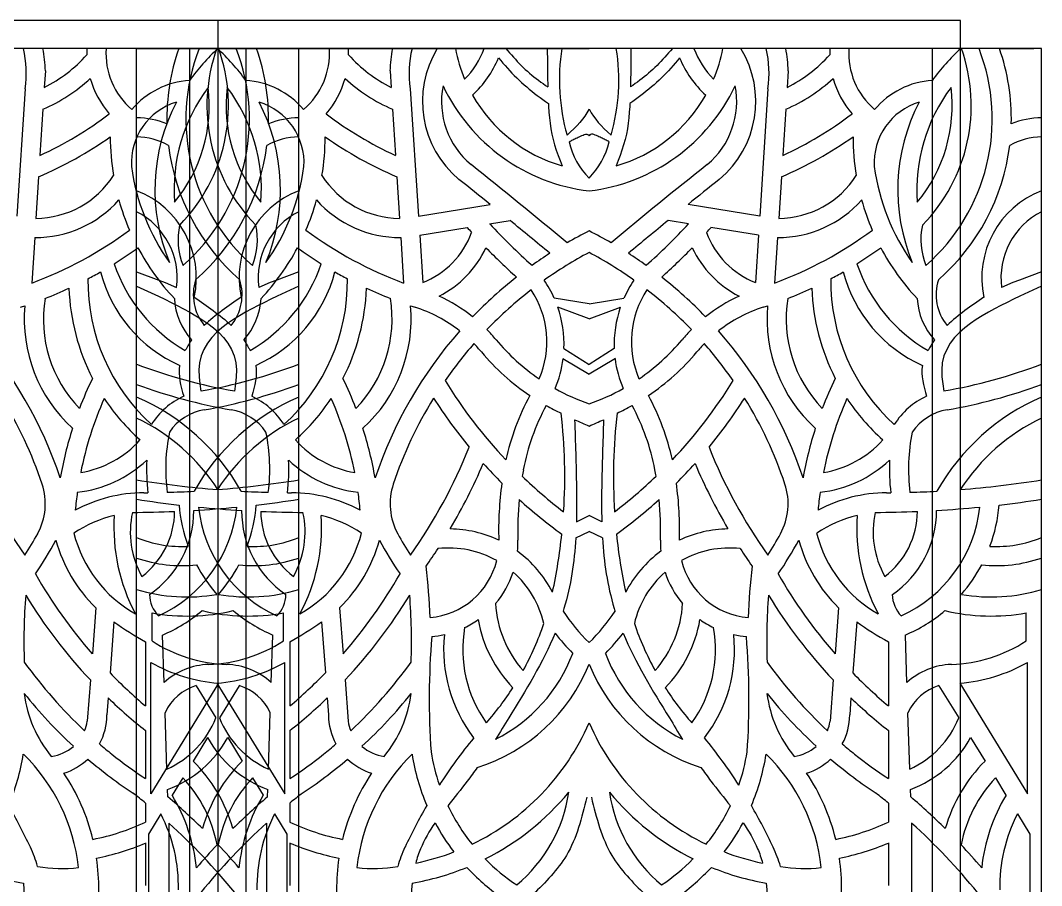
# Model space of a CAD drawing. Header units: millimetres. Extents: x 14385 to 129787, y 107826 to 186798.
# Drawn here: x 32374 to 34195, y 114148 to 115691 of the extents above; entities that cross this region are included whole.
import ezdxf

# ---------------------------------------------------------------- set-up
doc = ezdxf.new("R2010")
doc.units = ezdxf.units.MM
doc.header["$LTSCALE"] = 1000

msp = doc.modelspace()

# ---------------------------------------------------------------- linework, layer by layer
at = {"color": 8}
msp.add_line((32725.6, 115690.5), (32725.6, 112190.5), dxfattribs=at)
at = {"color": 251}
for p, q in [((32870.2, 115640.5), (32063.1, 115640.5)), ((32581, 115640.5), (33388.1, 115640.5)), ((32581, 112240.5), (32581, 115640.5)), ((32656.3, 115640.5), (32595, 115640.5)), ((32794.9, 115640.5), (32856.2, 115640.5)), ((32870.2, 112240.5), (32870.2, 115640.5)), ((34195.2, 115640.5), (33388.1, 115640.5)), ((34119.9, 115640.5), (34181.2, 115640.5)), ((34195.2, 112240.5), (34195.2, 115640.5)), ((32418.2, 115600.7), (32416.3, 115571)), ((33033, 115600.7), (33034.9, 115571)), ((33743.2, 115600.7), (33741.3, 115571)), ((32382, 115568.8), (32367.5, 115341.7)), ((33069.1, 115568.8), (33083.7, 115341.7)), ((33707, 115568.8), (33692.5, 115341.7)), ((32413.8, 115532.2), (32408.6, 115450)), ((33037.3, 115532.2), (33042.6, 115450)), ((33738.8, 115532.2), (33733.6, 115450)), ((32406.1, 115411.7), (32401.4, 115337.6)), ((33045.1, 115411.7), (33049.8, 115337.6)), ((33731.1, 115411.7), (33726.4, 115337.6)), ((33083.7, 115341.7), (33211.7, 115362.4)), ((33692.5, 115341.7), (33564.5, 115362.4)), ((33085.9, 115307.5), (33170.7, 115321.2)), ((33210.7, 115327.7), (33247.1, 115333.6)), ((33565.5, 115327.7), (33529, 115333.6)), ((33690.3, 115307.5), (33605.5, 115321.2)), ((32399.2, 115303.5), (32394, 115222.2)), ((33052, 115303.5), (33057.2, 115222.2)), ((33085.9, 115307.5), (33091.3, 115223.1)), ((33690.3, 115307.5), (33684.9, 115223.1)), ((33724.2, 115303.5), (33719, 115222.2)), ((33388.1, 115185.3), (33325.9, 115195.5)), ((33388.1, 115185.3), (33450.3, 115195.5)), ((33388.1, 115158.5), (33332.4, 115179.1)), ((33388.1, 115158.5), (33443.8, 115179.1)), ((33343.3, 115105.3), (33388.1, 115077.2)), ((33432.9, 115105.3), (33388.1, 115077.2)), ((33341.3, 115087.5), (33388.1, 115059.9)), ((33434.9, 115087.5), (33388.1, 115059.9)), ((33365.5, 114796.7), (33388.1, 114807.6)), ((33410.7, 114796.7), (33388.1, 114807.6)), ((33364.3, 114767.7), (33388.1, 114779.2)), ((33411.9, 114767.7), (33388.1, 114779.2)), ((32508.1, 114643.2), (32502, 114561.2)), ((32608.4, 114584.1), (32608.4, 114634.2)), ((32842.8, 114584.1), (32842.8, 114634.2)), ((32943.1, 114643.2), (32949.2, 114561.2)), ((33833.1, 114643.2), (33827, 114561.2)), ((34167.8, 114584.1), (34167.8, 114634.2)), ((32540.4, 114618.1), (32533.6, 114527)), ((32910.8, 114618.1), (32917.6, 114527)), ((33865.4, 114618.1), (33858.6, 114527)), ((32630, 114509.9), (32627.2, 114594.5)), ((32821.2, 114509.9), (32824, 114594.5)), ((33955, 114509.9), (33952.2, 114594.5)), ((32606.1, 114311.6), (32606.1, 114545.7)), ((32845.1, 114311.6), (32845.1, 114545.7)), ((34170.1, 114311.6), (34170.1, 114545.7)), ((32498.5, 114514.4), (32493, 114440.7)), ((32726.9, 114508.9), (32606.1, 114311.6)), ((32687.2, 114504.2), (32722.5, 114446.6)), ((32724.3, 114508.9), (32845.1, 114311.6)), ((32764, 114504.2), (32728.7, 114446.6)), ((32952.7, 114514.4), (32958.2, 114440.7)), ((33823.5, 114514.4), (33818, 114440.7)), ((34012.2, 114504.2), (34047.5, 114446.6)), ((34049.3, 114508.9), (34170.1, 114311.6)), ((32530.2, 114482.3), (32528, 114452)), ((32920.9, 114482.3), (32923.2, 114452)), ((33855.2, 114482.3), (33853, 114452)), ((32635.1, 114355.6), (32631.8, 114455.9)), ((32816.1, 114355.6), (32819.4, 114455.9)), ((33960.1, 114355.6), (33956.8, 114455.9)), ((32707.4, 114411.9), (32681.7, 114369.9)), ((32743.7, 114411.9), (32769.5, 114369.9)), ((34068.7, 114411.9), (34094.5, 114369.9)), ((32663.4, 114339.9), (32644.4, 114309)), ((32787.8, 114339.9), (32806.7, 114309)), ((34112.8, 114339.9), (34131.7, 114309)), ((32636.8, 114305.9), (32636.3, 114319.3)), ((32814.4, 114305.9), (32814.9, 114319.3)), ((33961.8, 114305.9), (33961.3, 114319.3)), ((32624, 114275.6), (32602, 114239.6)), ((32827.2, 114275.6), (32849.2, 114239.6)), ((34152.2, 114275.6), (34174.2, 114239.6)), ((32602, 114239.6), (32602, 114065.4)), ((32849.2, 114239.6), (32849.2, 114065.4)), ((34174.2, 114239.6), (34174.2, 114065.4))]:
    msp.add_line(p, q, dxfattribs=at)
at = {"color": 8}
msp.add_lwpolyline([(31400.6, 112190.5), (34050.6, 112190.5), (34050.6, 115690.5), (31400.6, 115690.5)], close=True, dxfattribs=at)
for points in [[(32675.6, 112240.5), (32675.6, 115640.5), (31450.6, 115640.5), (31450.6, 112240.5), (32675.6, 112240.5)], [(32775.6, 112240.5), (34000.6, 112240.5), (34000.6, 115640.5), (32775.6, 115640.5), (32775.6, 112240.5)]]:
    msp.add_lwpolyline(points, dxfattribs=at)
at = {"color": 251}
for points in [[(33239.6, 115640.5), (33242.9, 115636.6), (33246.2, 115632.8), (33249.6, 115628.9), (33253, 115625.1), (33256.5, 115621.3), (33259.9, 115617.6), (33263.5, 115613.9), (33267, 115610.3), (33270.6, 115606.8), (33274.3, 115603.3), (33278.1, 115599.8), (33281.9, 115596.5), (33285.7, 115593.2), (33289.7, 115590), (33293.6, 115586.8), (33297.7, 115583.8), (33301.8, 115580.7), (33305.9, 115577.8), (33310.1, 115574.8), (33314.3, 115572)], [(33313.5, 115640.5), (33313.7, 115616.2), (33313.8, 115606.3), (33313.9, 115596.4), (33314, 115586.5), (33314.2, 115576.6), (33314.3, 115572)], [(33462.7, 115640.5), (33462.5, 115616.2), (33462.4, 115606.3), (33462.3, 115596.4), (33462.2, 115586.5), (33462, 115576.6), (33461.9, 115572)], [(33536.6, 115640.5), (33533.3, 115636.6), (33530, 115632.8), (33526.6, 115628.9), (33523.2, 115625.1), (33519.7, 115621.3), (33516.3, 115617.6), (33512.7, 115613.9), (33509.2, 115610.3), (33505.5, 115606.8), (33501.9, 115603.3), (33498.1, 115599.8), (33494.3, 115596.5), (33490.5, 115593.2), (33486.5, 115590), (33482.5, 115586.8), (33478.5, 115583.8), (33474.4, 115580.7), (33470.3, 115577.8), (33466.1, 115574.8), (33461.9, 115572)], [(33226.7, 115623.9), (33230.6, 115619.2), (33234.4, 115614.6), (33238.4, 115610), (33242.3, 115605.4), (33246.4, 115600.9), (33250.5, 115596.5), (33254.6, 115592.2), (33258.9, 115588), (33263.2, 115583.8), (33267.7, 115579.8), (33272.2, 115575.8), (33276.8, 115571.9), (33281.4, 115568), (33286.1, 115564.3), (33290.9, 115560.5), (33295.7, 115556.9), (33300.5, 115553.3), (33305.5, 115549.7), (33310.4, 115546.2), (33315.4, 115542.7)], [(33549.4, 115623.9), (33545.6, 115619.2), (33541.7, 115614.6), (33537.8, 115610), (33533.9, 115605.4), (33529.8, 115600.9), (33525.7, 115596.5), (33521.6, 115592.2), (33517.3, 115588), (33512.9, 115583.8), (33508.5, 115579.8), (33504, 115575.8), (33499.4, 115571.9), (33494.8, 115568), (33490.1, 115564.3), (33485.3, 115560.5), (33480.5, 115556.9), (33475.6, 115553.3), (33470.7, 115549.7), (33465.8, 115546.2), (33460.8, 115542.7)], [(33315.4, 115542.7), (33315.7, 115536.9), (33316.4, 115527), (33317.3, 115517.1), (33318.5, 115507.3), (33319.9, 115497.5), (33321.7, 115487.8), (33323.9, 115478.1), (33326.5, 115468.6), (33329.5, 115459.2), (33332.8, 115449.9), (33336.3, 115440.6), (33340, 115431.4)], [(33460.8, 115542.7), (33460.5, 115536.9), (33459.8, 115527), (33458.9, 115517.1), (33457.7, 115507.3), (33456.3, 115497.5), (33454.5, 115487.8), (33452.3, 115478.1), (33449.7, 115468.6), (33446.7, 115459.2), (33443.4, 115449.9), (33439.9, 115440.6), (33436.2, 115431.4)], [(33352.3, 115474.1), (33352.5, 115474.2), (33354.1, 115475.1), (33355.8, 115475.9), (33357.5, 115476.8), (33359.2, 115477.7), (33361, 115478.6), (33362.8, 115479.5), (33364.6, 115480.4), (33366.5, 115481.3), (33368.5, 115482.2), (33370.6, 115483.2), (33372.7, 115484.2), (33374.9, 115485.1), (33377.2, 115486.1), (33379.5, 115486.9), (33381.7, 115487.5), (33383.8, 115487.7), (33385.5, 115487.4), (33387, 115486.4), (33388.1, 115484.8)], [(33423.9, 115474.1), (33423.7, 115474.2), (33422, 115475.1), (33420.4, 115475.9), (33418.7, 115476.8), (33417, 115477.7), (33415.2, 115478.6), (33413.4, 115479.5), (33411.6, 115480.4), (33409.7, 115481.3), (33407.7, 115482.2), (33405.6, 115483.2), (33403.5, 115484.2), (33401.3, 115485.1), (33399, 115486.1), (33396.7, 115486.9), (33394.5, 115487.5), (33392.4, 115487.7), (33390.6, 115487.4), (33389.2, 115486.4), (33388.1, 115484.8)], [(32581, 115242.2), (32620.4, 115227.5), (32632, 115223), (32652.3, 115214.5)], [(32870.2, 115242.2), (32830.8, 115227.5), (32819.2, 115223), (32798.9, 115214.5)], [(34195.2, 115242.2), (34155.8, 115227.5), (34144.2, 115223), (34123.9, 115214.5)], [(32581, 115216.9), (32619.7, 115198.6), (32631, 115193.2), (32642.3, 115187.7), (32653.5, 115182), (32664.7, 115176.2), (32675.7, 115170.2), (32686.7, 115163.8), (32697.5, 115157.2), (32708, 115150), (32718.1, 115142.4), (32727.5, 115134), (32736.2, 115124.9), (32743.8, 115114.8), (32750.3, 115103.8), (32755.2, 115092.2), (32758.2, 115080.1), (32759.2, 115067.7), (32758.8, 115055.2), (32757.3, 115042.5), (32755.3, 115029.7)], [(32870.2, 115216.9), (32831.4, 115198.6), (32820.1, 115193.2), (32808.9, 115187.7), (32797.6, 115182), (32786.5, 115176.2), (32775.4, 115170.2), (32764.5, 115163.8), (32753.7, 115157.2), (32743.2, 115150), (32733.1, 115142.4), (32723.7, 115134), (32715, 115124.9), (32707.3, 115114.8), (32700.9, 115103.8), (32696, 115092.2), (32693, 115080.1), (32692, 115067.7), (32692.4, 115055.2), (32693.9, 115042.5), (32695.8, 115029.7)], [(34195.2, 115216.9), (34156.4, 115198.6), (34145.1, 115193.2), (34133.9, 115187.7), (34122.6, 115182), (34111.5, 115176.2), (34100.4, 115170.2), (34089.5, 115163.8), (34078.7, 115157.2), (34068.2, 115150), (34058.1, 115142.4), (34048.7, 115134), (34040, 115124.9), (34032.3, 115114.8), (34025.9, 115103.8), (34021, 115092.2), (34018, 115080.1), (34017, 115067.7), (34017.4, 115055.2), (34018.9, 115042.5), (34020.8, 115029.7)], [(32597.1, 114582.4), (32597.1, 114468.1)], [(32854.1, 114582.4), (32854.1, 114468.1)], [(33922.1, 114582.4), (33922.1, 114468.1)], [(32597.1, 114424.1), (32597.1, 114338.5)], [(32854.1, 114424.1), (32854.1, 114338.5)], [(33922.1, 114424.1), (33922.1, 114338.5)], [(32597.1, 114294.7), (32597.1, 114261)], [(32854.1, 114294.7), (32854.1, 114261)], [(33922.1, 114294.7), (33922.1, 114261)], [(32638.3, 114259.2), (32638.3, 114064.1)], [(32812.8, 114259.2), (32812.8, 114064.1)], [(33963.3, 114259.2), (33963.3, 114064.1)], [(32597.1, 114223.7), (32597.1, 114147.8)], [(32854.1, 114223.7), (32854.1, 114147.8)], [(33922.1, 114223.7), (33922.1, 114147.8)]]:
    msp.add_lwpolyline(points, dxfattribs=at)
for centre, radius, start, end in [((32198.4, 115596.9), 185.7, 351.2978, 13.5837), ((32198.4, 115596.9), 219.8, 0.9734, 11.4471), ((32296.6, 115805.5), 263.3, 297.0463, 317.9745), ((32658.5, 115632), 166.3, 177.0412, 180.9455), ((32658.5, 115632), 132.3, 176.2781, 229.3484), ((33015.9, 115514.7), 381.1, 160.7225, 181.2511), ((32440.7, 115538.7), 304.1, 315.5471, 19.5643), ((32435.2, 115514.7), 347, 311.1842, 21.2574), ((33015.9, 115514.7), 347, 158.7426, 228.8158), ((32951.2, 115388.7), 337.6, 131.7643, 144.7659), ((33010.5, 115538.7), 304.1, 160.4357, 224.4529), ((32500, 115388.7), 337.6, 35.2341, 48.2357), ((32435.2, 115514.7), 381.1, 358.7489, 19.2775), ((32792.7, 115632), 132.3, 310.6516, 3.7219), ((32792.7, 115632), 166.3, 359.0545, 2.9588), ((33154.6, 115805.5), 263.3, 222.0255, 242.9537), ((33252.7, 115596.9), 219.8, 168.5529, 179.0266), ((33252.7, 115596.9), 185.7, 166.4163, 188.7022), ((33271.8, 115546.2), 181, 148.5937, 230.2191), ((33414.1, 115690), 269.1, 190.5978, 202.8486), ((33051.7, 115696.7), 159.5, 315.8322, 339.3868), ((33693.7, 115583.9), 358.6, 170.9078, 195.8131), ((33082.4, 115583.9), 358.6, 344.1869, 9.0922), ((33724.4, 115696.7), 159.5, 200.6132, 224.1678), ((33362.1, 115690), 269.1, 337.1514, 349.4022), ((33504.4, 115546.2), 181, 309.7809, 31.4063), ((33523.4, 115596.9), 185.7, 351.2978, 13.5837), ((33523.4, 115596.9), 219.8, 0.9734, 11.4471), ((33621.6, 115805.5), 263.3, 297.0463, 317.9745), ((33983.5, 115632), 166.3, 177.0412, 180.9455), ((33983.5, 115632), 132.3, 176.2781, 229.3484), ((33765.7, 115538.7), 304.1, 315.5471, 19.5643), ((33760.2, 115514.7), 347, 311.1842, 21.2574), ((34276.2, 115388.7), 337.6, 131.7643, 144.7659), ((33760.2, 115514.7), 381.1, 358.7489, 19.2775), ((33051.7, 115696.7), 189.5, 312.6289, 337.4205), ((33724.4, 115696.7), 189.5, 202.5795, 227.3711), ((32296.6, 115805.5), 297.4, 293.2209, 312.7238), ((32658.5, 115632), 166.3, 195.6725, 220.5256), ((32684.9, 115436.4), 147.5, 93.6563, 139.7544), ((32766.3, 115436.4), 147.5, 40.2456, 86.3437), ((32792.7, 115632), 166.3, 319.4744, 344.3275), ((33154.6, 115805.5), 297.4, 227.2762, 246.7791), ((33271.8, 115546.2), 147, 169.0346, 230.0804), ((33427.3, 115715.8), 331.6, 205.2881, 263.2061), ((33348.9, 115715.8), 331.6, 276.7939, 334.7119), ((33504.4, 115546.2), 147, 309.9196, 10.9654), ((33621.6, 115805.5), 297.4, 293.2209, 312.7238), ((33983.5, 115632), 166.3, 195.6725, 220.5256), ((34009.9, 115436.4), 147.5, 93.6563, 139.7544), ((32951.2, 115388.7), 303.5, 143.0378, 184.2222), ((32440.7, 115538.7), 270, 320.3416, 6.9185), ((33010.5, 115538.7), 270, 173.0815, 219.6584), ((32500, 115388.7), 303.5, 355.7778, 36.9622), ((33414.1, 115690), 269.1, 209.5678, 254.0009), ((33362.1, 115690), 269.1, 285.9991, 330.4322), ((34276.2, 115388.7), 303.5, 143.0378, 184.2222), ((33765.7, 115538.7), 270, 320.3416, 6.9185), ((32684.9, 115436.4), 113.4, 106.9198, 183.2991), ((32951.2, 115388.7), 337.6, 152.4609, 202.6401), ((32766.3, 115436.4), 113.4, 356.7009, 73.0802), ((32500, 115388.7), 337.6, 337.3599, 27.5391), ((34009.9, 115436.4), 113.4, 106.9198, 183.2991), ((34276.2, 115388.7), 337.6, 152.4609, 202.6401), ((32135, 116047.4), 657.1, 294.6052, 307.1784), ((33316.2, 116047.4), 657.1, 232.8216, 245.3948), ((33460, 116047.4), 657.1, 294.6052, 307.1784), ((32579.4, 115363.4), 153.4, 68.7513, 89.3927), ((32871.8, 115363.4), 153.4, 90.6073, 111.2487), ((34196.8, 115363.4), 153.4, 90.6073, 111.2487), ((32135, 116047.4), 691.1, 293.0972, 305.2553), ((32954.8, 115483), 420.9, 180, 189.4547), ((32579.4, 115363.4), 119.4, 60.6772, 89.2194), ((32871.8, 115363.4), 119.4, 90.7806, 119.3228), ((32496.4, 115483), 420.9, 350.5453, 0), ((33316.2, 116047.4), 691.1, 234.7447, 246.9028), ((33460, 116047.4), 691.1, 293.0972, 305.2553), ((34279.8, 115483), 420.9, 180, 189.4547), ((34196.8, 115363.4), 119.4, 90.7806, 119.3228), ((33015.9, 115514.7), 381.1, 187.123, 228.8158), ((32435.2, 115514.7), 381.1, 311.1842, 352.877), ((33486.9, 115505.9), 138.2, 193.2841, 224.4017), ((33289.3, 115505.9), 138.2, 315.5983, 346.7159), ((33760.2, 115514.7), 381.1, 311.1842, 352.877), ((32954.8, 115483), 386.8, 187.9066, 215.4338), ((32496.4, 115483), 386.8, 324.5662, 352.0934), ((26907.1, 107556), 10068.4, 50.22353, 51.48059), ((39869.1, 107556), 10068.4, 128.51941, 129.77647), ((34279.8, 115483), 386.8, 187.9066, 215.4338), ((32400.2, 115503.2), 165.6, 270.4219, 327.3642), ((33051, 115503.2), 165.6, 212.6358, 269.5781), ((33725.2, 115503.2), 165.6, 270.4219, 327.3642), ((26907.1, 107556), 10034.3, 51.07501, 51.48284), ((39869.1, 107556), 10034.3, 128.51716, 128.92499), ((32521.4, 115231.6), 166.1, 347.8681, 68.9843), ((32929.7, 115231.6), 166.1, 111.0157, 192.1319), ((34254.7, 115231.6), 166.1, 111.0157, 192.1319), ((32400.2, 115503.2), 199.7, 269.7246, 318.3065), ((32954.8, 115483), 420.9, 195.5241, 203.3229), ((32496.4, 115483), 420.9, 336.6771, 344.4759), ((33051, 115503.2), 199.7, 221.6935, 270.2754), ((33725.2, 115503.2), 199.7, 269.7246, 318.3065), ((34279.8, 115483), 420.9, 195.5241, 203.3229), ((32521.4, 115231.6), 132, 352.5414, 63.1806), ((32929.7, 115231.6), 132, 116.8194, 187.4586), ((34254.7, 115231.6), 132, 116.8194, 187.4586), ((32776.4, 115299.3), 121.6, 167.4434, 202.0927), ((32674.8, 115299.3), 121.6, 337.9073, 12.5566), ((33965, 116024.2), 1060.7, 221.5051, 222.1473), ((33965, 116024.2), 1026.6, 222.7158, 228.6219), ((26907.1, 107556), 10034.3, 50.28998, 50.81426), ((39869.1, 107556), 10034.3, 129.18574, 129.71002), ((32811.2, 116024.2), 1026.6, 311.3781, 317.2842), ((32811.2, 116024.2), 1060.7, 317.8527, 318.4949), ((34101.4, 115299.3), 121.6, 167.4434, 202.0927), ((32147.6, 115886.6), 708.6, 290.3481, 306.4226), ((33303.6, 115886.6), 708.6, 233.5774, 249.6519), ((33036.3, 115364.2), 151.4, 291.2739, 339.9822), ((33730.9, 114632.6), 763.8, 116.6655, 120.0163), ((33045.3, 114632.6), 763.8, 59.9837, 63.3345), ((33739.9, 115364.2), 151.4, 200.0178, 248.7261), ((33472.6, 115886.6), 708.6, 290.3481, 306.4226), ((32147.6, 115886.6), 742.6, 301.9749, 305.9245), ((32954.8, 115483), 420.9, 208.0411, 223.2516), ((32496.4, 115483), 420.9, 316.7484, 331.9589), ((33303.6, 115886.6), 742.6, 234.0755, 238.0251), ((33036.3, 115364.2), 185.5, 297.0053, 334.7728), ((33965, 116024.2), 1060.7, 224.1631, 228.24), ((32811.2, 116024.2), 1060.7, 311.76, 315.8369), ((33739.9, 115364.2), 185.5, 205.2272, 242.9947), ((33472.6, 115886.6), 742.6, 301.9749, 305.9245), ((34279.8, 115483), 420.9, 208.0411, 223.2516), ((33730.9, 114632.6), 763.8, 122.7175, 125.5871), ((33730.9, 114632.6), 729.7, 118.0169, 125.4126), ((33045.3, 114632.6), 729.7, 54.5874, 61.9831), ((33045.3, 114632.6), 763.8, 54.4129, 57.2825), ((32808.4, 115346.6), 282.3, 198.5938, 240.0881), ((32642.7, 115346.6), 282.3, 299.9119, 341.4062), ((34133.4, 115346.6), 282.3, 198.5938, 240.0881), ((32147.6, 115886.6), 742.6, 297.8142, 299.7815), ((32840.5, 115226.1), 346.4, 179.4043, 227.7283), ((32760.9, 115305.9), 252.6, 194.6493, 245.9022), ((32769.5, 115201.7), 87.4, 162.5175, 219.0092), ((32681.7, 115201.7), 87.4, 320.9908, 17.4825), ((32690.3, 115305.9), 252.6, 294.0978, 345.3507), ((32610.7, 115226.1), 346.4, 312.2717, 0.5957), ((33303.6, 115886.6), 742.6, 240.2185, 242.1858), ((33730.9, 114632.6), 763.8, 128.1955, 136.1173), ((33045.3, 114632.6), 763.8, 43.8827, 51.8045), ((33472.6, 115886.6), 742.6, 297.8142, 299.7815), ((34165.5, 115226.1), 346.4, 179.4043, 227.7283), ((34085.9, 115305.9), 252.6, 194.6493, 245.9022), ((34094.5, 115201.7), 87.4, 162.5175, 219.0092), ((32147.6, 115886.6), 742.6, 291.311, 294.8987), ((32840.5, 115226.1), 380.4, 181.9844, 207.2264), ((32610.7, 115226.1), 380.4, 332.7736, 358.0156), ((33303.6, 115886.6), 742.6, 245.1013, 248.689), ((33730.9, 114632.6), 729.7, 127.6759, 136.0283), ((33145.3, 115117.7), 167.4, 336.6712, 33.5407), ((33141.5, 115113.1), 201.9, 24.0802, 34.4686), ((33634.6, 115113.1), 201.9, 145.5314, 155.9198), ((33630.8, 115117.7), 167.4, 146.4593, 203.3288), ((33045.3, 114632.6), 729.7, 43.9717, 52.3241), ((33472.6, 115886.6), 742.6, 291.311, 294.8987), ((34165.5, 115226.1), 380.4, 181.9844, 207.2264), ((32644.1, 115158.1), 229.5, 170.8116, 224.0093), ((32769.5, 115201.7), 121.4, 183.3306, 221.8126), ((32681.7, 115201.7), 121.4, 318.1874, 356.6694), ((32807.1, 115158.1), 229.5, 315.9907, 9.1884), ((32999.7, 114935.9), 289.5, 51.3971, 65.3349), ((33776.5, 114935.9), 289.5, 114.6651, 128.6029), ((33969.1, 115158.1), 229.5, 170.8116, 224.0093), ((34094.5, 115201.7), 121.4, 183.3306, 221.8126), ((32147.6, 115886.6), 742.6, 287.7233, 288.3625), ((32644.1, 115158.1), 263.6, 174.8457, 227.6668), ((32807.1, 115158.1), 263.6, 312.3332, 5.1543), ((33303.6, 115886.6), 742.6, 251.6375, 252.2767), ((32999.7, 114935.9), 255.4, 51.9315, 72.2767), ((33141.5, 115113.1), 201.9, 357.7866, 19.0716), ((33634.6, 115113.1), 201.9, 160.9284, 182.2134), ((33776.5, 114935.9), 255.4, 107.7233, 128.0685), ((33472.6, 115886.6), 742.6, 287.7233, 288.3625), ((33969.1, 115158.1), 263.6, 174.8457, 227.6668), ((31720.3, 114632.6), 763.8, 18.4768, 41.32), ((33730.9, 114632.6), 763.8, 138.68, 161.5232), ((32999.7, 114935.9), 289.5, 39.8066, 44.6468), ((33776.5, 114935.9), 289.5, 135.3532, 140.1934), ((33045.3, 114632.6), 763.8, 18.4768, 41.32), ((33509, 115360.2), 373.4, 219.8066, 235.7928), ((33267.2, 115360.2), 373.4, 304.2072, 320.1934), ((33730.9, 114632.6), 729.7, 138.7068, 145.2683), ((32999.7, 114935.9), 255.4, 39.8066, 44.2835), ((33776.5, 114935.9), 255.4, 135.7165, 140.1934), ((33045.3, 114632.6), 729.7, 34.7317, 41.2932), ((33509, 115360.2), 407.4, 219.8066, 236.2133), ((33141.5, 115113.1), 201.9, 336.9406, 352.638), ((33634.6, 115113.1), 201.9, 187.362, 203.0594), ((33267.2, 115360.2), 407.4, 303.7867, 320.1934), ((32917.6, 115963.5), 947.7, 249.1949, 260.1412), ((32533.6, 115963.5), 947.7, 279.8588, 290.8051), ((33858.6, 115963.5), 947.7, 279.8588, 290.8051), ((33104, 114759.1), 669.3, 154.0436, 159.033), ((32347.2, 114759.1), 669.3, 20.967, 25.9564), ((33860.3, 115494.9), 855, 211.4792, 223.4532), ((32915.9, 115494.9), 855, 316.5468, 328.5208), ((34429, 114759.1), 669.3, 154.0436, 159.033), ((32917.6, 115963.5), 981.8, 249.9485, 260.1412), ((32533.6, 115963.5), 981.8, 279.8588, 290.0515), ((33509, 115360.2), 373.4, 240.8943, 251.1132), ((33267.2, 115360.2), 373.4, 288.8868, 299.1057), ((33858.6, 115963.5), 981.8, 279.8588, 290.0515), ((31720.3, 114632.6), 729.7, 18.4768, 31.7862), ((33104, 114759.1), 635.3, 156.1178, 168.6334), ((32840.5, 115226.1), 380.4, 213.4715, 228.2136), ((32425.1, 114658), 393.1, 29.4045, 66.6356), ((32718, 114901.9), 129.7, 114.166, 148.4362), ((33026.1, 114658), 393.1, 113.3644, 150.5955), ((32733.1, 114901.9), 129.7, 31.5638, 65.834), ((32610.7, 115226.1), 380.4, 311.7864, 326.5285), ((32347.2, 114759.1), 635.3, 11.3666, 23.8822), ((33730.9, 114632.6), 729.7, 148.2138, 161.5232), ((33860.3, 115494.9), 889, 212.5109, 219.4891), ((33659.5, 114815.8), 429.6, 151.3839, 167.7712), ((33116.7, 114815.8), 429.6, 12.2288, 28.6161), ((32915.9, 115494.9), 889, 320.5109, 327.4891), ((33045.3, 114632.6), 729.7, 18.4768, 31.7862), ((34429, 114759.1), 635.3, 156.1178, 168.6334), ((34165.5, 115226.1), 380.4, 213.4715, 228.2136), ((34043, 114901.9), 129.7, 114.166, 148.4362), ((34351.1, 114658), 393.1, 113.3644, 150.5955), ((32718, 114901.9), 95.7, 99.8588, 145.2021), ((32733.1, 114901.9), 95.7, 34.7979, 80.1412), ((33659.5, 114815.8), 395.6, 151.6228, 169.3129), ((33715.6, 115749.9), 848.4, 241.5582, 243.5917), ((33060.6, 115749.9), 848.4, 296.4083, 298.4418), ((33116.7, 114815.8), 395.6, 10.6871, 28.3772), ((34043, 114901.9), 95.7, 99.8588, 145.2021), ((32425.1, 114658), 359.1, 33.0457, 64.2654), ((33026.1, 114658), 359.1, 115.7346, 146.9543), ((32358.9, 114877.1), 985.8, 356.3516, 6.5951), ((33715.6, 115749.9), 848.4, 245.3899, 247.2955), ((33060.6, 115749.9), 848.4, 292.7045, 294.6101), ((34417.3, 114877.1), 985.8, 173.4049, 183.6484), ((34351.1, 114658), 359.1, 115.7346, 146.9543), ((33104, 114759.1), 669.3, 162.2442, 170.0547), ((32960.3, 114890.6), 327.5, 168.3907, 187.3018), ((32490.9, 114890.6), 327.5, 352.6982, 11.6093), ((32347.2, 114759.1), 669.3, 9.9453, 17.7558), ((34429, 114759.1), 669.3, 162.2442, 170.0547), ((34285.3, 114890.6), 327.5, 168.3907, 187.3018), ((32449.8, 115066.7), 185.1, 279.7656, 317.8308), ((33001.4, 115066.7), 185.1, 222.1692, 260.2344), ((33774.8, 115066.7), 185.1, 279.7656, 317.8308), ((33134.7, 115271.6), 923.4, 201.7418, 215.3721), ((32316.5, 115271.6), 923.4, 324.6279, 338.2582), ((34459.7, 115271.6), 923.4, 201.7418, 215.3721), ((32449.8, 115066.7), 219.1, 276.6369, 312.9252), ((32960.3, 114890.6), 361.6, 177.522, 186.7172), ((32490.9, 114890.6), 361.6, 353.2828, 2.478), ((33001.4, 115066.7), 219.1, 227.0748, 263.3631), ((32316.5, 115271.6), 957.5, 329.3697, 337.2003), ((33860.3, 115494.9), 889, 221.9535, 225.0714), ((32915.9, 115494.9), 889, 314.9286, 318.0465), ((34459.7, 115271.6), 957.5, 202.7997, 210.6303), ((33774.8, 115066.7), 219.1, 276.6369, 312.9252), ((34285.3, 114890.6), 361.6, 177.522, 186.7172), ((33843.1, 114781.2), 582.4, 169.3129, 170.4749), ((32933.1, 114781.2), 582.4, 9.5251, 10.6871), ((32306.8, 114828.6), 111.3, 331.2791, 18.4768), ((32868.2, 116662.3), 1814, 260.8892, 265.5052), ((32582.9, 116662.3), 1814, 274.4948, 279.1108), ((33144.4, 114828.6), 111.3, 161.5232, 208.7209), ((33843.1, 114781.2), 616.4, 172.1463, 181.6252), ((33860.3, 115494.9), 855, 226.22, 232.7429), ((32915.9, 115494.9), 855, 307.2571, 313.78), ((32933.1, 114781.2), 616.4, 358.3748, 7.8537), ((33631.8, 114828.6), 111.3, 331.2791, 18.4768), ((33907.9, 116662.3), 1814, 274.4948, 279.1108), ((33104, 114759.1), 635.2, 171.8629, 174.7361), ((32595.4, 114584), 264.2, 90.3423, 117.9674), ((32582.9, 116662.3), 1814, 270.3423, 270.5769), ((32582.9, 116662.3), 1814, 271.6586, 273.1808), ((32868.2, 116662.3), 1814, 266.8192, 268.3414), ((32868.2, 116662.3), 1814, 269.4231, 269.6577), ((32855.8, 114584), 264.2, 62.0326, 89.6577), ((32347.2, 114759.1), 635.2, 5.2639, 8.1371), ((34429, 114759.1), 635.2, 171.8629, 174.7361), ((33920.4, 114584), 264.2, 90.3423, 117.9674), ((33907.9, 116662.3), 1814, 270.3423, 270.5769), ((33907.9, 116662.3), 1814, 271.6586, 273.1808), ((32886.2, 116810.6), 1997.4, 261.2123, 263.4028), ((32565, 116810.6), 1997.4, 276.5972, 278.7877), ((33843.1, 114781.2), 582.4, 174.5932, 181.7155), ((33860.3, 115494.9), 889, 227.8174, 234.1281), ((32915.9, 115494.9), 889, 305.8719, 312.1826), ((32933.1, 114781.2), 582.4, 358.2845, 5.4068), ((33890, 116810.6), 1997.4, 276.5972, 278.7877), ((32730.7, 114778.3), 161, 167.4978, 209.4313), ((32565, 116810.6), 1997.4, 270.2424, 272.402), ((32502.4, 114816.1), 146.4, 306.9935, 359.5265), ((32502.4, 114816.1), 180.5, 304.2607, 0.1623), ((32519.1, 114848.9), 242.3, 294.6032, 353.7941), ((32932.1, 114848.9), 276.3, 184.6695, 200.3651), ((32565, 116810.6), 1997.4, 273.3806, 275.5999), ((32932.1, 114848.9), 242.3, 186.2059, 245.3968), ((32886.2, 116810.6), 1997.4, 264.4001, 266.6194), ((32948.8, 114816.1), 180.5, 179.8377, 235.7393), ((32519.1, 114848.9), 276.3, 339.6349, 355.3305), ((32948.8, 114816.1), 146.4, 180.4735, 233.0065), ((32886.2, 116810.6), 1997.4, 267.598, 269.7576), ((32720.5, 114778.3), 161, 330.5687, 12.5022), ((34055.7, 114778.3), 161, 167.4978, 209.4313), ((33890, 116810.6), 1997.4, 270.2424, 272.402), ((33827.4, 114816.1), 146.4, 306.9935, 359.5265), ((33827.4, 114816.1), 180.5, 304.2607, 0.1623), ((33844.1, 114848.9), 242.3, 294.6032, 353.7941), ((33890, 116810.6), 1997.4, 273.3806, 275.5999), ((33844.1, 114848.9), 276.3, 339.6349, 355.3305), ((32595.4, 114584), 230.2, 103.6256, 123.2982), ((32867.1, 114785.9), 326.7, 176.1771, 208.0904), ((32584.1, 114785.9), 326.7, 331.9096, 3.8229), ((32855.8, 114584), 230.2, 56.7018, 76.3744), ((33920.4, 114584), 230.2, 103.6256, 123.2982), ((34192.1, 114785.9), 326.7, 176.1771, 208.0904), ((31863.6, 115071.5), 616.8, 327.1554, 331.2791), ((32693.9, 114833.7), 232.1, 194.298, 240.2891), ((32757.2, 114833.7), 232.1, 299.7109, 345.702), ((33587.6, 115071.5), 616.8, 208.7209, 212.8446), ((33137.9, 114575.7), 208, 64.6644, 89.3187), ((32358.9, 114877.1), 985.8, 347.9229, 354.0231), ((34417.3, 114877.1), 985.8, 185.9769, 192.0771), ((33638.3, 114575.7), 208, 90.6813, 115.3356), ((33188.6, 115071.5), 616.8, 327.1554, 331.2791), ((34018.9, 114833.7), 232.1, 194.298, 240.2891), ((31863.6, 115071.5), 650.8, 325.5648, 331.784), ((32693.9, 114833.7), 266.2, 195.232, 225.719), ((32661.8, 114965.8), 213.4, 247.7639, 273.0267), ((32789.4, 114965.8), 213.4, 266.9733, 292.2361), ((32757.2, 114833.7), 266.2, 314.281, 344.768), ((33587.6, 115071.5), 650.8, 208.216, 214.4352), ((33093.6, 114758.8), 167.4, 354.8861, 1.7155), ((33682.6, 114758.8), 167.4, 178.2845, 185.1139), ((33188.6, 115071.5), 650.8, 325.5648, 331.784), ((34018.9, 114833.7), 266.2, 195.232, 225.719), ((34114.4, 114965.8), 213.4, 266.9733, 292.2361), ((32316.5, 115271.6), 957.5, 324.6279, 326.894), ((33137.9, 114575.7), 174, 60.6215, 96.3915), ((33137.9, 114575.7), 208, 27.2195, 53.922), ((33638.3, 114575.7), 208, 126.078, 152.7805), ((33638.3, 114575.7), 174, 83.6085, 119.3785), ((34459.7, 115271.6), 957.5, 213.106, 215.3721), ((32661.8, 114965.8), 247.5, 250.9537, 276.0391), ((32932.1, 114848.9), 276.3, 207.865, 221.1667), ((32519.1, 114848.9), 276.3, 318.8333, 332.135), ((32789.4, 114965.8), 247.5, 263.9609, 289.0463), ((33093.6, 114758.8), 133.4, 274.7309, 346.3543), ((33682.6, 114758.8), 133.4, 193.6457, 265.2691), ((33844.1, 114848.9), 276.3, 318.8333, 332.135), ((34114.4, 114965.8), 247.5, 263.9609, 289.0463), ((33161.7, 115139.7), 877.5, 209.8105, 221.2453), ((32289.5, 115139.7), 877.5, 318.7547, 330.1895), ((31942.6, 114577.7), 1163, 2.3715, 6.8925), ((33093.6, 114758.8), 167.4, 319.698, 341.7863), ((33137.9, 114575.7), 174, 13.0438, 48.715), ((33638.3, 114575.7), 174, 131.285, 166.9562), ((33682.6, 114758.8), 167.4, 198.2137, 220.302), ((34833.6, 114577.7), 1163, 173.1075, 177.6285), ((34486.7, 115139.7), 877.5, 209.8105, 221.2453), ((33404.6, 114584.9), 1024.7, 175.4725, 182.1542), ((33161.7, 115139.7), 911.5, 211.3271, 223.3126), ((32671.3, 114978.1), 315.6, 253.3799, 279.6293), ((32661, 114668.2), 57.1, 181.2885, 224.0159), ((32779.9, 114978.1), 315.6, 260.3707, 286.6201), ((32790.2, 114668.2), 57.1, 315.9841, 358.7115), ((32289.5, 115139.7), 911.5, 316.6874, 328.6729), ((32046.6, 114584.9), 1024.7, 357.8458, 4.5275), ((34729.6, 114584.9), 1024.7, 175.4725, 182.1542), ((34486.7, 115139.7), 911.5, 211.3271, 223.3126), ((33986, 114668.2), 57.1, 181.2885, 224.0159), ((34104.9, 114978.1), 315.6, 260.3707, 286.6201), ((33416.3, 114661), 195.3, 183.0858, 221.6689), ((33359.8, 114661), 195.3, 318.3311, 356.9142), ((32671.3, 114978.1), 349.7, 259.6377, 283.5596), ((32519.1, 114848.9), 276.3, 292.9965, 310.3277), ((32779.9, 114978.1), 349.7, 256.4404, 280.3623), ((32932.1, 114848.9), 276.3, 229.6723, 247.0035), ((33605.4, 114807.3), 313.7, 212.8608, 226.1631), ((33170.8, 114807.3), 313.7, 313.8369, 327.1392), ((33844.1, 114848.9), 276.3, 292.9965, 310.3277), ((34104.9, 114978.1), 349.7, 256.4404, 280.3623), ((32863.8, 115068.9), 554.8, 234.3414, 241.2647), ((32587.4, 115068.9), 554.8, 298.7353, 305.6586), ((33093.6, 114758.8), 167.4, 295.6599, 305.2659), ((33416.3, 114661), 229.4, 189.77, 224.3403), ((32815.6, 114781.5), 519.2, 331.1694, 341.2908), ((33960.6, 114781.5), 519.2, 198.7092, 208.8306), ((33359.8, 114661), 229.4, 315.6597, 350.23), ((33682.6, 114758.8), 167.4, 234.7341, 244.3401), ((34188.8, 115068.9), 554.8, 234.3414, 241.2647), ((34468.8, 114480.4), 1365.9, 175.318, 183.9585), ((33093.6, 114758.8), 167.4, 274.7309, 282.5469), ((33386.8, 114568.7), 258.2, 174.0842, 217.5753), ((33386.8, 114568.7), 224.2, 169.947, 215.7066), ((33605.4, 114807.3), 347.8, 216.9771, 224.8908), ((33170.8, 114807.3), 347.8, 315.1092, 323.0229), ((33389.3, 114568.7), 224.2, 324.2934, 10.053), ((33389.3, 114568.7), 258.2, 322.4247, 5.9158), ((33682.6, 114758.8), 167.4, 257.4531, 265.2691), ((32307.4, 114480.4), 1365.9, 356.0415, 4.682), ((32750.5, 114802.7), 260.7, 236.9748, 268.106), ((32700.7, 114802.7), 260.7, 271.894, 303.0252), ((34025.7, 114802.7), 260.7, 271.894, 303.0252), ((33093.4, 114661.8), 283.7, 296.8022, 339.3736), ((33682.7, 114661.8), 283.7, 200.6264, 243.1978), ((33050.2, 115026.9), 824.2, 215.6636, 227.0134), ((32750.5, 114802.7), 294.8, 240.6833, 265.407), ((32713.4, 114418.2), 124, 91.894, 132.2888), ((32700.7, 114802.7), 294.8, 274.593, 299.3167), ((32737.7, 114418.2), 124, 47.7112, 88.106), ((32401, 115026.9), 824.2, 312.9866, 324.3364), ((33093.4, 114661.8), 317.8, 287.4281, 337.9957), ((33682.7, 114661.8), 317.8, 202.0043, 252.5719), ((34375.2, 115026.9), 824.2, 215.6636, 227.0134), ((34038.4, 114418.2), 124, 91.894, 132.2888), ((34025.7, 114802.7), 294.8, 274.593, 299.3167), ((33161.7, 115139.7), 877.5, 224.2857, 229.9458), ((32289.5, 115139.7), 877.5, 310.0542, 315.7143), ((34486.7, 115139.7), 877.5, 224.2857, 229.9458), ((32713.4, 114418.2), 90, 106.9394, 155.183), ((32737.7, 114418.2), 90, 24.817, 73.0606), ((32815.6, 114781.5), 519.2, 318.5609, 327.2549), ((33960.6, 114781.5), 519.2, 212.7451, 221.4391), ((34038.4, 114418.2), 90, 106.9394, 155.183), ((33050.2, 115026.9), 858.2, 218.6999, 227.3078), ((32597.6, 114517.6), 218.9, 187.1618, 219.5461), ((33161.7, 115139.7), 911.5, 226.1503, 231.7232), ((32289.5, 115139.7), 911.5, 308.2768, 313.8497), ((32401, 115026.9), 858.2, 312.6922, 321.3001), ((32853.6, 114517.6), 218.9, 320.4539, 352.8382), ((34375.2, 115026.9), 858.2, 218.6999, 227.3078), ((33922.6, 114517.6), 218.9, 187.1618, 219.5461), ((34486.7, 115139.7), 911.5, 226.1503, 231.7232), ((32418.9, 114452.5), 109.1, 331.4354, 359.72), ((32566.8, 114508.6), 167.5, 294.0511, 338.2896), ((32884.3, 114508.6), 167.5, 201.7104, 245.9489), ((33032.3, 114452.5), 109.1, 180.28, 208.5646), ((33743.9, 114452.5), 109.1, 331.4354, 359.72), ((33891.8, 114508.6), 167.5, 294.0511, 338.2896), ((32418.9, 114452.5), 75, 337.625, 350.9251), ((33032.3, 114452.5), 75, 189.0749, 202.375), ((32993.5, 114609.9), 430.5, 295.5628, 336.4303), ((33782.7, 114609.9), 430.5, 203.5697, 244.4372), ((33743.9, 114452.5), 75, 337.625, 350.9251), ((32566.8, 114508.6), 201.6, 290.1621, 331.3396), ((32884.3, 114508.6), 201.6, 208.6604, 249.8379), ((33897.8, 113826), 924.4, 140.7277, 147.1823), ((32878.3, 113826), 924.4, 32.8177, 39.2723), ((33891.8, 114508.6), 201.6, 290.1621, 331.3396), ((32418.9, 114452.5), 75, 277.5823, 311.1568), ((33050.2, 115026.9), 824.2, 229.4773, 231.4661), ((32401, 115026.9), 824.2, 308.5339, 310.5227), ((33032.3, 114452.5), 75, 228.8432, 262.4177), ((33743.9, 114452.5), 75, 277.5823, 311.1568), ((34375.2, 115026.9), 824.2, 229.4773, 231.4661), ((31998.5, 114441.7), 385, 336.8823, 351.119), ((32143.6, 114142.7), 335.8, 6.3837, 45.5051), ((32418.9, 114452.5), 109.1, 287.1363, 313.4424), ((33050.2, 115026.9), 858.2, 229.595, 236.5217), ((33050.2, 115026.9), 824.2, 231.4661, 236.6455), ((32401, 115026.9), 824.2, 303.3545, 308.5339), ((32401, 115026.9), 858.2, 303.4783, 310.405), ((33032.3, 114452.5), 109.1, 226.5576, 252.8637), ((33307.6, 114142.7), 335.8, 134.4949, 173.6163), ((33452.7, 114441.7), 385, 188.881, 203.1177), ((33452.7, 114441.7), 351, 189.1131, 199.0611), ((33323.5, 114441.7), 351, 340.9389, 350.8869), ((33323.5, 114441.7), 385, 336.8823, 351.119), ((33468.6, 114142.7), 335.8, 6.3837, 45.5051), ((33743.9, 114452.5), 109.1, 287.1363, 313.4424), ((34375.2, 115026.9), 858.2, 229.595, 236.5217), ((34375.2, 115026.9), 824.2, 231.4661, 236.6455), ((32488, 114174.5), 275.1, 15.7734, 45.2506), ((32963.2, 114174.5), 275.1, 134.7494, 164.2266), ((34288.2, 114174.5), 275.1, 134.7494, 164.2266), ((32143.6, 114142.7), 369.9, 13.6808, 33.7736), ((32488, 114174.5), 241, 10.9927, 43.3314), ((32963.2, 114174.5), 241, 136.6686, 169.0073), ((33307.6, 114142.7), 369.9, 146.2264, 166.3192), ((33468.6, 114142.7), 369.9, 13.6808, 33.7736), ((34288.2, 114174.5), 241, 136.6686, 169.0073), ((31894.3, 113436.3), 1109.4, 50.694, 52.1723), ((31894.3, 113436.3), 1143.5, 45.3149, 49.5101), ((32371.9, 114145.7), 317.7, 6.0982, 30.928), ((33556.9, 113436.3), 1143.5, 130.4899, 134.6851), ((33079.3, 114145.7), 317.7, 149.072, 173.9018), ((33556.9, 113436.3), 1109.4, 127.8277, 129.306), ((32993.5, 114609.9), 464.5, 296.7769, 320.4601), ((33090.7, 114352.2), 263.8, 309.6234, 351.7118), ((33685.5, 114352.2), 263.8, 188.2882, 230.3766), ((33782.7, 114609.9), 464.5, 219.5399, 243.2231), ((33219.3, 113436.3), 1109.4, 50.694, 52.1723), ((33219.3, 113436.3), 1143.5, 45.3149, 49.5101), ((34404.3, 114145.7), 317.7, 149.072, 173.9018), ((31553.3, 113826), 924.4, 24.9533, 30.1605), ((33897.8, 113826), 924.4, 149.8395, 155.0467), ((33452.7, 114441.7), 351, 205.5854, 218.8374), ((33323.5, 114441.7), 351, 321.1626, 334.4146), ((32878.3, 113826), 924.4, 24.9533, 30.1605), ((32371.9, 114145.7), 283.7, 358.8263, 27.2667), ((33079.3, 114145.7), 283.7, 152.7333, 181.1737), ((34404.3, 114145.7), 283.7, 152.7333, 181.1737), ((32424.2, 114630.2), 407.7, 281.1422, 295.089), ((31894.3, 113436.3), 1109.4, 39.05, 47.8822), ((33556.9, 113436.3), 1109.4, 132.1178, 140.95), ((33027, 114630.2), 407.7, 244.911, 258.8578), ((33452.7, 114441.7), 385, 208.2185, 217.4247), ((33323.5, 114441.7), 385, 322.5753, 331.7815), ((33749.2, 114630.2), 407.7, 281.1422, 295.089), ((33219.3, 113436.3), 1109.4, 39.05, 47.8822), ((32169.8, 114112.9), 244.5, 16.3902, 24.9533), ((32424.2, 114630.2), 441.8, 281.1344, 293.0371), ((33556.9, 113436.3), 1143.5, 136.7032, 139.4662), ((31894.3, 113436.3), 1143.5, 40.5338, 43.2968), ((33027, 114630.2), 441.8, 246.9629, 258.8656), ((33281.3, 114112.9), 244.5, 155.0467, 163.6098), ((32993.5, 114609.9), 430.5, 281.4236, 290.8695), ((33782.7, 114609.9), 430.5, 249.1305, 258.5764), ((33494.8, 114112.9), 244.5, 16.3902, 24.9533), ((33749.2, 114630.2), 441.8, 281.1344, 293.0371), ((33219.3, 113436.3), 1143.5, 40.5338, 43.2968), ((32143.6, 114142.7), 369.9, 350.5503, 8.4018), ((33307.6, 114142.7), 369.9, 171.5982, 189.4497), ((33452.7, 114441.7), 351, 224.6124, 236.5019), ((33323.5, 114441.7), 351, 303.4981, 315.3876), ((33468.6, 114142.7), 369.9, 350.5503, 8.4018), ((32457.7, 114609.9), 464.5, 247.6713, 260.2471), ((32446.8, 114415), 236.9, 259.6841, 277.3993), ((33004.4, 114415), 236.9, 262.6007, 280.3159), ((32993.5, 114609.9), 464.5, 279.7529, 292.3287), ((33452.7, 114441.7), 385, 222.7718, 234.587), ((33323.5, 114441.7), 385, 305.413, 317.2282), ((33782.7, 114609.9), 464.5, 247.6713, 260.2471), ((33771.8, 114415), 236.9, 259.6841, 277.3993)]:
    msp.add_arc(centre, radius, start, end, dxfattribs=at)
for points in [[(33341.4, 115640.5), (33341.4, 115640.5), (33341.4, 115640.5), (33341.4, 115640.5)], [(33434.8, 115640.5), (33434.8, 115640.5), (33434.8, 115640.5), (33434.8, 115640.5)], [(32683.8, 115196.8), (32706.7, 115181.3), (32729.6, 115165.8), (32749.6, 115146.7)], [(32767.4, 115196.8), (32744.5, 115181.3), (32721.6, 115165.8), (32701.6, 115146.7)], [(34092.4, 115196.8), (34069.5, 115181.3), (34046.6, 115165.8), (34026.6, 115146.7)], [(32657.7, 115075.3), (32654.5, 115057.5), (32659.7, 115038.9), (32664.9, 115020.3)], [(32793.5, 115075.3), (32796.6, 115057.5), (32791.4, 115038.9), (32786.2, 115020.3)], [(33982.7, 115075.3), (33979.5, 115057.5), (33984.7, 115038.9), (33989.9, 115020.3)], [(32379, 114152.1), (32382.2, 114121.6), (32380.4, 114089.5), (32375.6, 114057.7)], [(33072.2, 114152.1), (33068.9, 114121.6), (33070.8, 114089.5), (33075.6, 114057.7)], [(33704, 114152.1), (33707.2, 114121.6), (33705.4, 114089.5), (33700.6, 114057.7)]]:
    msp.add_open_spline(points, degree=3, dxfattribs=at)
for points, knots in [([(33388.1, 115532.2), (33387.9, 115532), (33379.5, 115516), (33366.4, 115501.6), (33348.7, 115486.1)], [88.553792, 88.553792, 88.553792, 88.553792, 89.128722, 121.775569, 121.775569, 121.775569, 121.775569]), ([(33388.1, 115532.2), (33388.2, 115532), (33396.7, 115516), (33409.8, 115501.6), (33427.5, 115486.1)], [88.553792, 88.553792, 88.553792, 88.553792, 89.128722, 121.775569, 121.775569, 121.775569, 121.775569]), ([(32679, 115120.8), (32675.9, 115116.3), (32672.1, 115110.1), (32668.6, 115103.6), (32667.7, 115101.9)], [117.11349, 117.11349, 117.11349, 117.11349, 133.38586, 138.998148, 138.998148, 138.998148, 138.998148]), ([(32772.2, 115120.8), (32775.3, 115116.3), (32779.1, 115110.1), (32782.6, 115103.6), (32783.5, 115101.9)], [117.11349, 117.11349, 117.11349, 117.11349, 133.38586, 138.998148, 138.998148, 138.998148, 138.998148]), ([(34004, 115120.8), (34000.9, 115116.3), (33997.1, 115110.1), (33993.6, 115103.6), (33992.7, 115101.9)], [117.11349, 117.11349, 117.11349, 117.11349, 133.38586, 138.998148, 138.998148, 138.998148, 138.998148]), ([(33362.2, 114978.5), (33363.6, 114938.5), (33365.6, 114878.2), (33366, 114817.7), (33365.5, 114797), (33365.5, 114796.7)], [1.33236, 1.33236, 1.33236, 1.33236, 71.742331, 107.607867, 108.120007, 108.120007, 108.120007, 108.120007]), ([(33413.9, 114978.5), (33412.6, 114938.5), (33410.6, 114878.2), (33410.1, 114817.7), (33410.7, 114797), (33410.7, 114796.7)], [1.33236, 1.33236, 1.33236, 1.33236, 71.742331, 107.607867, 108.120007, 108.120007, 108.120007, 108.120007]), ([(33364.3, 114767.7), (33361.7, 114725), (33355.4, 114680.7), (33342.3, 114638.6), (33341.9, 114637.1)], [125.055432, 125.055432, 125.055432, 125.055432, 200.008501, 202.880604, 202.880604, 202.880604, 202.880604]), ([(33411.9, 114767.7), (33414.5, 114725), (33420.8, 114680.7), (33433.8, 114638.6), (33434.3, 114637.1)], [125.055432, 125.055432, 125.055432, 125.055432, 200.008501, 202.880604, 202.880604, 202.880604, 202.880604]), ([(33327.5, 114598.1), (33305.6, 114545.3), (33266.8, 114482.7), (33229.3, 114421.2), (33221.4, 114408.5)], [227.347573, 227.347573, 227.347573, 227.347573, 328.253881, 354.590069, 354.590069, 354.590069, 354.590069]), ([(33448.6, 114598.1), (33470.6, 114545.3), (33509.3, 114482.7), (33546.9, 114421.2), (33554.8, 114408.5)], [227.347573, 227.347573, 227.347573, 227.347573, 328.253881, 354.590069, 354.590069, 354.590069, 354.590069]), ([(33188.6, 114358.6), (33182.9, 114350.3), (33166.1, 114327.2), (33147.6, 114304.8), (33136.1, 114290.1)], [389.724052, 389.724052, 389.724052, 389.724052, 407.412395, 439.695645, 439.695645, 439.695645, 439.695645]), ([(33587.6, 114358.6), (33593.3, 114350.3), (33610, 114327.2), (33628.6, 114304.8), (33640.1, 114290.1)], [389.724052, 389.724052, 389.724052, 389.724052, 407.412395, 439.695645, 439.695645, 439.695645, 439.695645]), ([(33384.1, 114305.2), (33375, 114268.8), (33358.4, 114202.1), (33310.3, 114153.5), (33288, 114131.7)], [0, 0, 0, 0, 110.045901, 201.784367, 201.784367, 201.784367, 201.784367]), ([(33392.1, 114305.2), (33401.2, 114268.8), (33417.8, 114202.1), (33465.9, 114153.5), (33488.1, 114131.7)], [0, 0, 0, 0, 110.045901, 201.784367, 201.784367, 201.784367, 201.784367]), ([(33113.4, 114259.6), (33103.2, 114244.8), (33089.5, 114221.8), (33081.1, 114196.7), (33078.8, 114188)], [461.817283, 461.817283, 461.817283, 461.817283, 493.46251, 509.720647, 509.720647, 509.720647, 509.720647]), ([(33662.8, 114259.6), (33673, 114244.8), (33686.6, 114221.8), (33695.1, 114196.7), (33697.4, 114188)], [461.817283, 461.817283, 461.817283, 461.817283, 493.46251, 509.720647, 509.720647, 509.720647, 509.720647])]:
    msp.add_open_spline(points, degree=3, knots=knots, dxfattribs=at)

doc.saveas('drawing.dxf')
